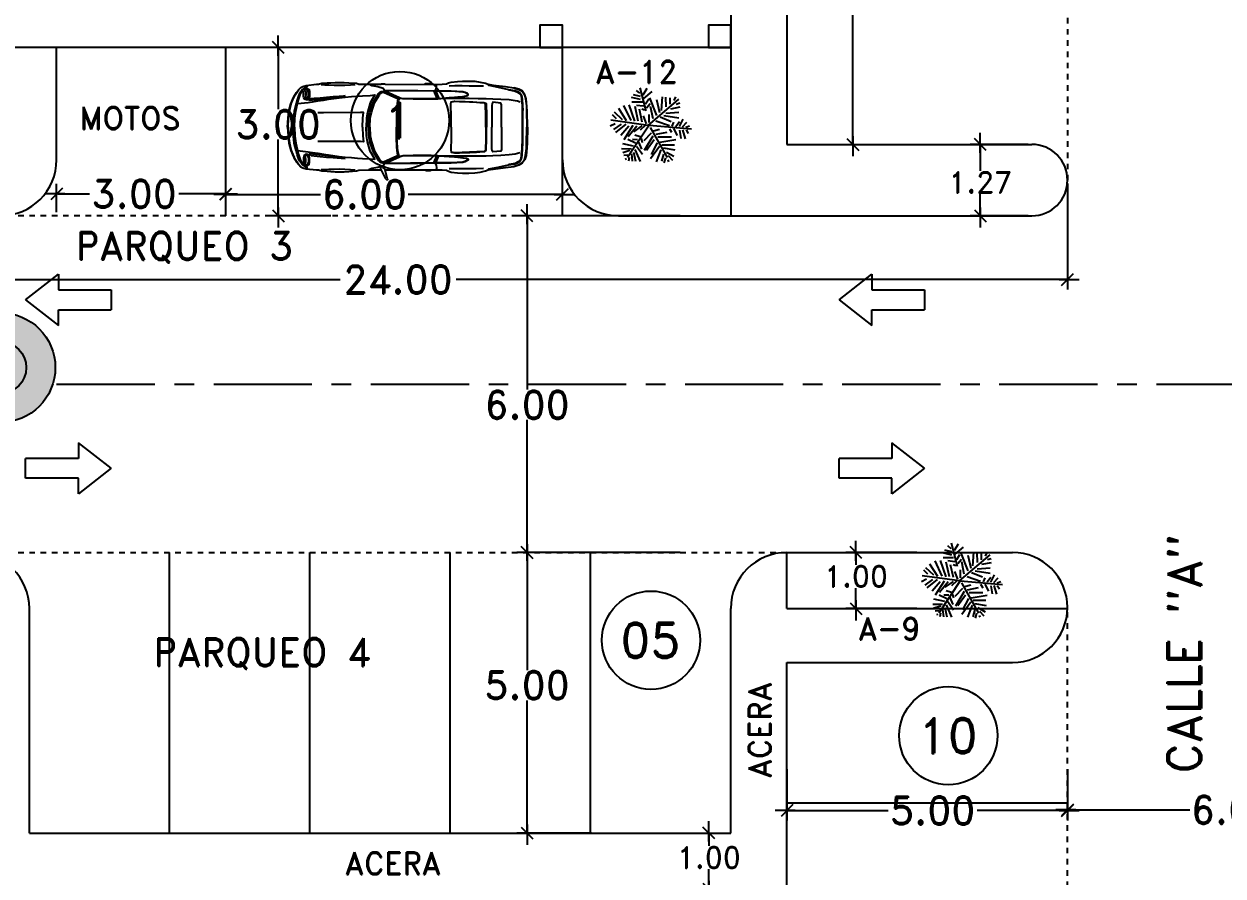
# Model space of a CAD drawing. Header units: millimetres. Extents: x 1590 to 1932, y -48 to 167.
# Drawn here: x 1636.14 to 1657.51, y 50.82 to 66.01 of the extents above; entities that cross this region are included whole.
import ezdxf

# ---------------------------------------------------------------- set-up
doc = ezdxf.new("R2010")
doc.units = ezdxf.units.MM
doc.header["$LTSCALE"] = 0.1
doc.header["$MEASUREMENT"] = 0
doc.header["$PDMODE"] = 35
doc.header["$PDSIZE"] = 0.75
doc.linetypes.add('CENTERX2', pattern=[4, 2.5, -0.5, 0.5, -0.5])
doc.linetypes.add('DASHED', pattern=[0.75, 0.5, -0.25])
doc.layers.get('0').update_dxf_attribs({"linetype": 'CONTINUOUS'})
doc.layers.get('DEFPOINTS').update_dxf_attribs({"linetype": 'CONTINUOUS'})
for name, color, linetype in [('A-FURN-PLNT', 1, 'CONTINUOUS'), ('C-PRKG-CARS', 1, 'CONTINUOUS'), ('CALLES', 3, 'CONTINUOUS'), ('CAMARAS', 253, 'CONTINUOUS'), ('PARED', 4, 'CONTINUOUS'), ('PAREDES', 3, 'CONTINUOUS'), ('TEXT', 3, 'CONTINUOUS')]:
    doc.layers.add(name, color=color, linetype=linetype)
doc.styles.add('ATT', font='txt')
doc.styles.add('ROMAND', font='romand.shx')
doc.dimstyles.new('URBA', dxfattribs={"dimtxt": 20, "dimasz": 0.5, "dimexe": 1.25, "dimexo": 0.63, "dimgap": 0.63, "dimtad": 0, "dimtih": 1, "dimtoh": 1, "dimzin": 1, "dimdsep": 46, "dimtxsty": 'ROMAND', "dimcen": 2.5, "dimclrd": 1, "dimclre": 1, "dimclrt": 3, "dimadec": 0, "dimazin": 0, "dimtfac": 1, "dimtmove": 0, "dimatfit": 3, "dimfxl": 1, "dimtvp": 1, "dimtolj": 1, "dimtzin": 1, "dimarcsym": 0})

# ---------------------------------------------------------------- blocks, each defined once
blk = doc.blocks.new('UTP1$0$DIMBLOCK')
at = {"color": 1}
blk.add_line((-7.5, 0), (10.5, 0), dxfattribs=at)
at = {"color": 4}
blk.add_line((-5.25, -5.25), (5.25, 5.25), dxfattribs=at)
blk = doc.blocks.new('*D191')
at = {"layer": 'CALLES', "color": 1, "linetype": 'Continuous', "transparency": 16777216}
for p, q in [((1630.736, 63.524), (1630.736, 61.271)), ((1654.736, 63.16), (1654.736, 61.271)), ((1630.756, 61.451), (1641.775, 61.451)), ((1654.716, 61.451), (1643.839, 61.451))]:
    blk.add_line(p, q, dxfattribs=at)
at = {"layer": 'DEFPOINTS', "color": 0, "linetype": 'Continuous', "transparency": 16777216}
for p in [(1630.736, 63.587), (1654.736, 63.222), (1654.736, 61.451)]:
    blk.add_point(p, dxfattribs=at)
at = {"layer": 'CALLES', "color": 1, "linetype": 'Continuous', "transparency": 16777216, "xscale": 0.02, "yscale": 0.02, "zscale": 0.02, "rotation": 180}
blk.add_blockref('UTP1$0$DIMBLOCK', (1630.736, 61.451), dxfattribs=at)
at = {"layer": 'CALLES', "color": 1, "linetype": 'Continuous', "transparency": 16777216, "xscale": 0.02, "yscale": 0.02, "zscale": 0.02}
blk.add_blockref('UTP1$0$DIMBLOCK', (1654.736, 61.451), dxfattribs=at)
at = {"layer": 'CALLES', "color": 3, "linetype": 'Continuous', "transparency": 16777216, "insert": (1642.807, 61.451), "char_height": 0.5, "attachment_point": 5, "style": 'ROMAND'}
blk.add_mtext('\\A1;24.00', dxfattribs=at)
blk = doc.blocks.new('*D192')
at = {"color": 1, "linetype": 'Continuous', "transparency": 16777216}
for p, q in [((1654.038, 63.858), (1653.002, 63.858)), ((1653.182, 63.838), (1653.182, 63.391)), ((1653.182, 62.607), (1653.182, 62.976)), ((1654.038, 62.587), (1653.002, 62.587))]:
    blk.add_line(p, q, dxfattribs=at)
at = {"layer": 'DEFPOINTS', "color": 0, "linetype": 'Continuous', "transparency": 16777216}
for p in [(1654.1, 63.858), (1653.182, 62.587), (1654.1, 62.587)]:
    blk.add_point(p, dxfattribs=at)
at = {"color": 1, "linetype": 'Continuous', "transparency": 16777216, "xscale": 0.02, "yscale": 0.02, "zscale": 0.02}
for p, rotation in [((1653.182, 63.858), 90), ((1653.182, 62.587), 270)]:
    blk.add_blockref('UTP1$0$DIMBLOCK', p, dxfattribs=dict(at, rotation=rotation))
at = {"color": 2, "linetype": 'Continuous', "transparency": 16777216, "insert": (1653.182, 63.183), "char_height": 0.375, "attachment_point": 5, "style": 'ROMAND'}
blk.add_mtext('\\A1;1.27', dxfattribs=at)
blk = doc.blocks.new('*D193')
at = {"layer": 'CALLES', "color": 1, "linetype": 'Continuous', "transparency": 16777216}
for p, q in [((1647.834, 62.587), (1644.925, 62.587)), ((1645.105, 62.567), (1645.105, 59.49)), ((1645.105, 56.607), (1645.105, 58.95)), ((1647.834, 56.587), (1644.925, 56.587))]:
    blk.add_line(p, q, dxfattribs=at)
at = {"layer": 'DEFPOINTS', "color": 0, "linetype": 'Continuous', "transparency": 16777216}
for p in [(1647.897, 62.587), (1645.105, 56.587), (1647.897, 56.587)]:
    blk.add_point(p, dxfattribs=at)
at = {"layer": 'CALLES', "color": 1, "linetype": 'Continuous', "transparency": 16777216, "xscale": 0.02, "yscale": 0.02, "zscale": 0.02}
for p, rotation in [((1645.105, 62.587), 90), ((1645.105, 56.587), 270)]:
    blk.add_blockref('UTP1$0$DIMBLOCK', p, dxfattribs=dict(at, rotation=rotation))
at = {"layer": 'CALLES', "color": 3, "linetype": 'Continuous', "transparency": 16777216, "insert": (1645.105, 59.22), "char_height": 0.5, "attachment_point": 5, "style": 'ROMAND'}
blk.add_mtext('\\A1;6.00', dxfattribs=at)
blk = doc.blocks.new('*D244')
at = {"layer": 'CALLES', "color": 1, "linetype": 'Continuous', "transparency": 16777216}
for p, q in [((1639.736, 62.649), (1639.736, 63.149)), ((1645.736, 62.649), (1645.736, 63.149)), ((1639.756, 62.969), (1641.425, 62.969)), ((1645.716, 62.969), (1642.989, 62.969))]:
    blk.add_line(p, q, dxfattribs=at)
at = {"layer": 'DEFPOINTS', "color": 0, "linetype": 'Continuous', "transparency": 16777216}
for p in [(1645.736, 62.969), (1639.736, 62.587), (1645.736, 62.587)]:
    blk.add_point(p, dxfattribs=at)
at = {"layer": 'CALLES', "color": 1, "linetype": 'Continuous', "transparency": 16777216, "xscale": 0.02, "yscale": 0.02, "zscale": 0.02, "rotation": 180}
blk.add_blockref('UTP1$0$DIMBLOCK', (1639.736, 62.969), dxfattribs=at)
at = {"layer": 'CALLES', "color": 1, "linetype": 'Continuous', "transparency": 16777216, "xscale": 0.02, "yscale": 0.02, "zscale": 0.02}
blk.add_blockref('UTP1$0$DIMBLOCK', (1645.736, 62.969), dxfattribs=at)
at = {"layer": 'CALLES', "color": 3, "linetype": 'Continuous', "transparency": 16777216, "insert": (1642.207, 62.969), "char_height": 0.5, "attachment_point": 5, "style": 'ROMAND'}
blk.add_mtext('\\A1;6.00', dxfattribs=at)
blk = doc.blocks.new('*D245')
at = {"layer": 'CALLES', "color": 1, "linetype": 'Continuous', "transparency": 16777216}
for p, q in [((1641.61, 65.587), (1640.491, 65.587)), ((1640.671, 65.567), (1640.671, 64.487)), ((1640.671, 62.607), (1640.671, 63.947)), ((1641.61, 62.587), (1640.491, 62.587))]:
    blk.add_line(p, q, dxfattribs=at)
at = {"layer": 'DEFPOINTS', "color": 0, "linetype": 'Continuous', "transparency": 16777216}
for p in [(1641.672, 65.587), (1640.671, 62.587), (1641.672, 62.587)]:
    blk.add_point(p, dxfattribs=at)
at = {"layer": 'CALLES', "color": 1, "linetype": 'Continuous', "transparency": 16777216, "xscale": 0.02, "yscale": 0.02, "zscale": 0.02}
for p, rotation in [((1640.671, 65.587), 90), ((1640.671, 62.587), 270)]:
    blk.add_blockref('UTP1$0$DIMBLOCK', p, dxfattribs=dict(at, rotation=rotation))
at = {"layer": 'CALLES', "color": 3, "linetype": 'Continuous', "transparency": 16777216, "insert": (1640.671, 64.217), "char_height": 0.5, "attachment_point": 5, "style": 'ROMAND'}
blk.add_mtext('\\A1;3.00', dxfattribs=at)
blk = doc.blocks.new('02PCAR08')
at = {"color": 0, "linetype": 'ByBlock'}
for p, q in [((-104.09, 25.16), (-106.1, 20.18)), ((-103.36, 25.16), (-105.39, 20.14)), ((-102.63, 25.16), (-104.66, 20.11)), ((-165, 11.71), (-165, -11.71)), ((-164.55, -11.74), (-164.55, 11.74)), ((0, 0), (0, 0)), ((-104.09, -25.16), (-106.1, -20.18)), ((-103.36, -25.16), (-105.39, -20.14)), ((-102.63, -25.16), (-104.66, -20.11)), ((-68.35, -30.07), (-65.66, -30.09))]:
    blk.add_line(p, q, dxfattribs=at)
for points in [[(-67.86, 28.17), (-68.13, 27.77), (-65.02, 27.77), (-65.51, 29.76), (-68.5, 35.75), (-69.37, 36.73), (-70.24, 36.73), (-69.86, 35.75), (-68.35, 30.05), (-68.09, 29.02), (-67.12, 28.76)], [(-67.31, 25.39), (-68.28, 25.07), (-77.56, 20.84), (-78.19, 20.6), (-78.87, 20.36), (-81.03, 19.97), (-88.18, 19.8), (-96.02, 19.8), (-100.71, 19.8), (-105.47, 19.93), (-109.6, 20.21), (-113.46, 20.47), (-117.05, 20.83), (-119.86, 21.07), (-123.43, 21.48), (-125.55, 21.84), (-126.45, 22.28), (-126.79, 22.62), (-126.74, 23.13), (-126.23, 23.53), (-124.53, 24.36), (-122.93, 24.75), (-114.72, 25.29), (-68.01, 25.65)], [(-69.16, 25.07), (-78.45, 20.84), (-79.07, 20.6), (-79.75, 20.36), (-80.67, 20.13), (-83.88, 20.02), (-88.17, 20.02), (-92.71, 20.01), (-96.04, 19.97), (-104.66, 20.11), (-106.12, 20.18), (-113.46, 20.67), (-117.08, 20.92), (-119.53, 21.2), (-122.96, 21.54), (-125.19, 21.89), (-126.26, 22.28), (-126.52, 22.61), (-126.5, 23.02), (-126.06, 23.39), (-124.46, 24.17), (-122.95, 24.6), (-114.72, 25.17), (-103.87, 25.16), (-102.63, 25.16), (-86.21, 25.34), (-68.55, 25.53), (-68.18, 25.39)], [(-11.37, 25.41), (-11.63, 26.14), (-11.95, 26.4), (-12.24, 26.14), (-12.51, 25.41), (-12.68, 24.43), (-12.77, 23.03), (-12.65, 21.76), (-12.53, 20.74), (-12.26, 19.99), (-11.95, 19.75), (-11.63, 19.97), (-11.37, 20.65), (-11.18, 21.76), (-11.13, 23.03), (-11.18, 24.32)], [(-40.47, 21.93), (-34.11, 20.86), (-28.03, 20.14), (-23.9, 19.65), (-19.63, 19.11), (-15.37, 18.66), (-16.49, 20.02), (-18.7, 20.21), (-22.74, 20.6), (-27.37, 21.04), (-31.99, 21.37)], [(-67.31, -25.39), (-68.28, -25.07), (-77.56, -20.84), (-78.19, -20.6), (-78.87, -20.36), (-81.03, -19.97), (-88.18, -19.8), (-96.02, -19.8), (-100.71, -19.8), (-105.47, -19.93), (-109.6, -20.21), (-113.46, -20.47), (-117.05, -20.83), (-119.86, -21.07), (-123.43, -21.48), (-125.55, -21.84), (-126.45, -22.28), (-126.79, -22.62), (-126.74, -23.13), (-126.23, -23.53), (-124.53, -24.36), (-122.93, -24.75), (-114.72, -25.29), (-68.01, -25.65)], [(-69.16, -25.07), (-78.45, -20.84), (-79.07, -20.6), (-79.75, -20.36), (-80.67, -20.13), (-83.88, -20.02), (-88.17, -20.02), (-92.71, -20.01), (-96.04, -19.97), (-104.66, -20.11), (-106.12, -20.18), (-113.46, -20.67), (-117.08, -20.92), (-119.53, -21.2), (-122.96, -21.54), (-125.19, -21.89), (-126.26, -22.28), (-126.52, -22.61), (-126.5, -23.02), (-126.06, -23.39), (-124.46, -24.17), (-122.95, -24.6), (-114.72, -25.17), (-103.87, -25.16), (-102.63, -25.16), (-86.21, -25.34), (-68.55, -25.53), (-68.18, -25.39)], [(-40.47, -21.93), (-34.11, -20.86), (-28.03, -20.14), (-23.9, -19.65), (-19.63, -19.11), (-15.37, -18.66), (-16.49, -20.02), (-18.7, -20.21), (-22.74, -20.6), (-27.37, -21.04), (-31.99, -21.37)], [(-11.37, -25.41), (-11.63, -26.14), (-11.95, -26.4), (-12.24, -26.14), (-12.51, -25.41), (-12.68, -24.43), (-12.77, -23.03), (-12.65, -21.76), (-12.53, -20.74), (-12.26, -19.99), (-11.95, -19.75), (-11.63, -19.97), (-11.37, -20.65), (-11.18, -21.76), (-11.13, -23.03), (-11.18, -24.32)]]:
    blk.add_lwpolyline(points, close=True, dxfattribs=at)
for points in [[(-168.26, 0.02), (-168.04, 11.3), (-167.9, 14.55), (-167.26, 19.84), (-166.48, 22.66), (-164.66, 25.41), (-162.23, 26.66), (-158.68, 27.64)], [(-68.35, 30.07), (-103.99, 30), (-108.4, 30.02), (-111.59, 30.26), (-112.85, 31), (-114.84, 31.5), (-119.19, 32.01), (-122.81, 32.24), (-127.16, 32.24), (-131.27, 32.13), (-135.01, 31.63), (-138.87, 30.77), (-140.62, 30.05), (-144.11, 29.44), (-152.83, 28.42), (-158.68, 27.64), (-162.16, 26.43), (-164.51, 25.17), (-166.1, 22.66), (-166.89, 19.84), (-167.5, 14.92), (-167.63, 11.68), (-167.77, 0)], [(-140.62, 29.71), (-141.24, 29.37), (-147.8, 28.13), (-155.07, 26.48), (-159.56, 25.72), (-161.41, 24.95), (-163.16, 23.9), (-164.1, 22.35), (-164.57, 19.72), (-164.88, 15.06), (-165, 11.71)], [(-155.07, 26.48), (-155.45, 26.06), (-159.56, 25.21), (-161.41, 24.44), (-163.16, 23.32), (-163.79, 22.05), (-164.5, 15.11), (-164.55, 11.74)], [(-113.31, 28.99), (-117.42, 29.13), (-122.52, 29.13), (-127.38, 28.99), (-132.41, 28.99), (-137.46, 28.85)], [(-103.87, 25.16), (-103.87, 25.65), (-104.25, 26.91), (-104.37, 28.3), (-104.37, 29.07), (-103.99, 30)], [(-96.02, 30.04), (-96.28, 30.04), (-96.9, 30.53), (-100.13, 30.53), (-101.14, 30.04), (-102.5, 30.04)], [(-68.01, 25.75), (-67.01, 27.09), (-63.27, 28.35), (-59.03, 29.02), (-57.04, 30.07)], [(0, 0), (-0.31, 6.22), (-0.87, 11.2), (-2.18, 16.44), (-3.35, 19.17), (-4.28, 21.3), (-6.34, 24.27), (-7.84, 26.28), (-9.21, 27.77), (-10.57, 28.52), (-12.95, 29.27), (-20.18, 30.02), (-21.67, 30.02), (-24.03, 30.75), (-27.77, 30.97), (-30.39, 31.17), (-33.37, 31.29), (-36.24, 31.29), (-39.72, 31.29), (-42.97, 31.09), (-48.44, 30.75), (-50.08, 30.17), (-57.04, 30.07), (-65.66, 30.09)], [(-23.66, 29.85), (-26.14, 29.73), (-29.02, 29.56), (-32.62, 29.39), (-36.24, 29.36), (-40.05, 29.53), (-44.21, 29.64), (-47.49, 29.88)], [(-11.32, 26.77), (-12.32, 27.03), (-13.33, 27.26), (-14.16, 26.96), (-15.15, 26.28), (-15.4, 24.78), (-15.45, 23.54), (-15.45, 22.79), (-15.4, 21.54), (-15.15, 20.04), (-14.16, 19.16), (-13.33, 19.05), (-12.32, 19.29), (-11.32, 19.92)], [(-11.95, 19.75), (-12.75, 19.55), (-13.12, 19.48), (-13.75, 19.8), (-14.24, 20.6), (-14.58, 21.86), (-14.7, 23.1), (-14.58, 24.34), (-14.24, 25.6), (-13.75, 26.47), (-13.12, 26.75), (-11.95, 26.4)], [(-4.79, 0), (-5.1, 6.24), (-5.66, 11.22), (-6.97, 16.45), (-7.65, 19.19), (-8.33, 21.32), (-8.84, 22.69), (-9.33, 23.8), (-10.71, 26.4), (-13.72, 28.57), (-10.2, 26.18), (-8.58, 23.8), (-7.96, 22.69), (-7.34, 21.32), (-6.66, 19.19), (-5.97, 16.45), (-4.66, 11.22), (-4.1, 6.24), (-3.79, 0)], [(-0.36, 0), (-0.68, 6.22), (-1.24, 11.2), (-2.55, 16.44), (-3.72, 19.17), (-4.66, 21.3), (-5.47, 22.79), (-7.84, 26.28)], [(-109.6, 20.21), (-127.42, 20.24), (-133.77, 20.18), (-139.25, 20.11), (-143.9, 19.9), (-149.5, 19.65), (-155.45, 19.31), (-159.56, 18.78), (-161.41, 18.36), (-163.16, 17.85)], [(-150.13, 0), (-150.13, 11.69), (-149.99, 15.69), (-149.51, 16.9), (-143.89, 17.39), (-143.51, 16.59), (-143.26, 15.08), (-143.22, 8.33), (-143.22, 0)], [(-114.72, -0.02), (-114.7, 7.22), (-114.46, 16.2), (-114.84, 17.63), (-117.06, 18.09), (-120.63, 18.02), (-124.51, 17.9), (-127.94, 17.73), (-129.93, 17.66), (-132.5, 17.51), (-134.78, 17.37), (-138.45, 17.13), (-138.97, 16.69), (-139.38, 16.03), (-139.52, 8.33), (-139.52, 0)], [(-139.03, -0.02), (-139.03, 8.21), (-138.94, 15.89), (-138.55, 16.57), (-138.02, 17), (-117.23, 17.95), (-115.01, 17.49)], [(-56.45, 0), (-56.7, 6.22), (-57.57, 10.22), (-59.82, 16.95), (-63.27, 22.66), (-63.86, 23.47), (-64.76, 24.41), (-65.7, 24.92), (-66.68, 25), (-67.75, 24.97), (-77.14, 20.7), (-77.7, 20.41), (-77.94, 19.68), (-77.7, 18.51), (-77.39, 16.95), (-77.07, 14.19), (-76.71, 7.21), (-76.75, 0)], [(-57.71, 0), (-57.96, 6.22), (-58.83, 10.22), (-61.07, 16.95), (-64.47, 22.66), (-65.02, 23.47), (-66.02, 24.34), (-67.29, 24.43), (-76.63, 20.19), (-77.19, 19.85), (-77.41, 19.39), (-77.12, 18.37), (-76.68, 14.11), (-76.41, 7.21), (-76.35, 0)], [(-6.97, 16.45), (-14.41, 17.24), (-17.49, 17.75), (-21.18, 18.32), (-25.19, 18.92), (-28.79, 19.51), (-36.24, 20.52), (-40.47, 21.01), (-44.84, 21.42), (-48.94, 21.79), (-52.56, 22.05), (-57.95, 22.28), (-61.09, 22.54), (-58, 16.95), (-56.01, 10.22), (-55.26, 6.22), (-55.01, 0)], [(-12.65, 24.32), (-12.48, 23.03), (-12.7, 21.77)], [(-52.46, 0), (-52.71, 6.22), (-53.32, 10.22), (-51.04, 10.2), (-25.19, 10.11), (-21.18, 10.06)], [(-68.35, -30.07), (-103.99, -30), (-108.4, -30.02), (-111.59, -30.26), (-112.85, -31), (-114.84, -31.5), (-119.19, -32.01), (-122.81, -32.24), (-127.16, -32.24), (-131.27, -32.13), (-135.01, -31.63), (-138.87, -30.77), (-140.62, -30.05), (-144.11, -29.44), (-152.83, -28.42), (-158.68, -27.64), (-162.16, -26.43), (-164.51, -25.17), (-166.1, -22.66), (-166.89, -19.84), (-167.5, -14.92), (-167.63, -11.68), (-167.77, 0)], [(-150.13, 0), (-150.13, -11.69), (-149.99, -15.69), (-149.51, -16.9), (-143.89, -17.39), (-143.51, -16.59), (-143.26, -15.08), (-143.22, -8.33), (-143.22, 0)], [(-114.72, 0.02), (-114.7, -7.22), (-114.46, -16.2), (-114.84, -17.63), (-117.06, -18.09), (-120.63, -18.02), (-124.51, -17.9), (-127.94, -17.73), (-129.93, -17.66), (-132.5, -17.51), (-134.78, -17.37), (-138.45, -17.13), (-138.97, -16.69), (-139.38, -16.03), (-139.52, -8.33), (-139.52, 0)], [(-139.03, 0.02), (-139.03, -8.21), (-138.94, -15.89), (-138.55, -16.57), (-138.02, -17), (-117.23, -17.95), (-115.01, -17.49)], [(-56.45, 0), (-56.7, -6.22), (-57.57, -10.22), (-59.82, -16.95), (-63.27, -22.66), (-63.86, -23.47), (-64.76, -24.41), (-65.7, -24.92), (-66.68, -25), (-67.75, -24.97), (-77.14, -20.7), (-77.7, -20.41), (-77.94, -19.68), (-77.7, -18.51), (-77.39, -16.95), (-77.07, -14.19), (-76.71, -7.21), (-76.75, 0)], [(-57.71, 0), (-57.96, -6.22), (-58.83, -10.22), (-61.07, -16.95), (-64.47, -22.66), (-65.02, -23.47), (-66.02, -24.34), (-67.29, -24.43), (-76.63, -20.19), (-77.19, -19.85), (-77.41, -19.39), (-77.12, -18.37), (-76.68, -14.11), (-76.41, -7.21), (-76.35, 0)], [(0, 0), (-0.31, -6.22), (-0.87, -11.2), (-2.18, -16.44), (-3.35, -19.17), (-4.28, -21.3), (-6.34, -24.27), (-7.84, -26.28), (-9.21, -27.77), (-10.57, -28.52), (-12.95, -29.27), (-20.18, -30.02), (-21.67, -30.02), (-24.03, -30.75), (-27.77, -30.97), (-30.39, -31.17), (-33.37, -31.29), (-36.24, -31.29), (-39.72, -31.29), (-42.97, -31.09), (-48.44, -30.75), (-50.08, -30.17), (-57.04, -30.07), (-65.66, -30.09)], [(-6.97, -16.45), (-14.41, -17.24), (-17.49, -17.75), (-21.18, -18.32), (-25.19, -18.92), (-28.79, -19.51), (-36.24, -20.52), (-40.47, -21.01), (-44.84, -21.42), (-48.94, -21.79), (-52.56, -22.05), (-57.95, -22.28), (-61.09, -22.54), (-58, -16.95), (-56.01, -10.22), (-55.26, -6.22), (-55.01, 0)], [(-52.46, 0), (-52.71, -6.22), (-53.32, -10.22), (-51.04, -10.2), (-25.19, -10.11), (-21.18, -10.06)], [(-4.79, 0), (-5.1, -6.24), (-5.66, -11.22), (-6.97, -16.45), (-7.65, -19.19), (-8.33, -21.32), (-8.84, -22.69), (-9.33, -23.8), (-10.71, -26.4), (-13.72, -28.57), (-10.2, -26.18), (-8.58, -23.8), (-7.96, -22.69), (-7.34, -21.32), (-6.66, -19.19), (-5.97, -16.45), (-4.66, -11.22), (-4.1, -6.24), (-3.79, 0)], [(-0.36, 0), (-0.68, -6.22), (-1.24, -11.2), (-2.55, -16.44), (-3.72, -19.17), (-4.66, -21.3), (-5.47, -22.79), (-7.84, -26.28)], [(-168.26, -0.02), (-168.04, -11.3), (-167.9, -14.55), (-167.26, -19.84), (-166.48, -22.66), (-164.66, -25.41), (-162.23, -26.66), (-158.68, -27.64)], [(-140.62, -29.71), (-141.24, -29.37), (-147.8, -28.13), (-155.07, -26.48), (-159.56, -25.72), (-161.41, -24.95), (-163.16, -23.9), (-164.1, -22.35), (-164.57, -19.72), (-164.88, -15.06), (-165, -11.71)], [(-155.07, -26.48), (-155.45, -26.06), (-159.56, -25.21), (-161.41, -24.44), (-163.16, -23.32), (-163.79, -22.05), (-164.5, -15.11), (-164.55, -11.74)], [(-109.6, -20.21), (-127.42, -20.24), (-133.77, -20.18), (-139.25, -20.11), (-143.9, -19.9), (-149.5, -19.65), (-155.45, -19.31), (-159.56, -18.78), (-161.41, -18.36), (-163.16, -17.85)], [(-103.87, -25.16), (-103.87, -25.65), (-104.25, -26.91), (-104.37, -28.3), (-104.37, -29.07), (-103.99, -30)], [(-11.32, -26.77), (-12.32, -27.03), (-13.33, -27.26), (-14.16, -26.96), (-15.15, -26.28), (-15.4, -24.78), (-15.45, -23.54), (-15.45, -22.79), (-15.4, -21.54), (-15.15, -20.04), (-14.16, -19.16), (-13.33, -19.05), (-12.32, -19.29), (-11.32, -19.92)], [(-11.95, -19.75), (-12.75, -19.55), (-13.12, -19.48), (-13.75, -19.8), (-14.24, -20.6), (-14.58, -21.86), (-14.7, -23.1), (-14.58, -24.34), (-14.24, -25.6), (-13.75, -26.47), (-13.12, -26.75), (-11.95, -26.4)], [(-12.65, -24.32), (-12.48, -23.03), (-12.7, -21.77)], [(-113.31, -28.99), (-117.42, -29.13), (-122.52, -29.13), (-127.38, -28.99), (-132.41, -28.99), (-137.46, -28.85)], [(-96.02, -30.04), (-96.28, -30.04), (-96.9, -30.53), (-100.13, -30.53), (-101.14, -30.04), (-102.5, -30.04)], [(-68.01, -25.75), (-67.01, -27.09), (-63.27, -28.35), (-59.03, -29.02), (-57.04, -30.07)], [(-23.66, -29.85), (-26.14, -29.73), (-29.02, -29.56), (-32.62, -29.39), (-36.24, -29.36), (-40.05, -29.53), (-44.21, -29.64), (-47.49, -29.88)]]:
    blk.add_lwpolyline(points, dxfattribs=at)
blk = doc.blocks.new('12PPLT13')
at = {"color": 0, "linetype": 'ByBlock'}
for p, q in [((0.072, 0.374), (-0.032, 0.463)), ((0.082, 0.423), (0.032, 0.506)), ((0.043, 0.216), (0.118, 0.512)), ((0.125, 0.441), (0.165, 0.477)), ((-0.34, 0.304), (-0.387, 0.319)), ((0.018, 0.032), (-0.372, 0.365)), ((-0.313, 0.348), (-0.334, 0.395)), ((-0.264, 0.301), (-0.264, 0.385)), ((-0.213, 0.267), (-0.209, 0.393)), ((-0.154, 0.223), (-0.166, 0.397)), ((-0.13, 0.192), (-0.091, 0.357)), ((-0.091, 0.16), (-0.004, 0.385)), ((0.039, 0.256), (-0.007, 0.309)), ((0.05, 0.305), (0.011, 0.37)), ((0.092, 0.327), (0.224, 0.327)), ((0.114, 0.402), (0.206, 0.423)), ((0.114, 0.362), (0.232, 0.388)), ((-0.269, 0.244), (-0.391, 0.267)), ((-0.209, 0.188), (-0.374, 0.2)), ((-0.181, 0.16), (-0.372, 0.13)), ((-0.044, 0.117), (-0.012, 0.275)), ((0.003, 0.07), (0.003, 0.172)), ((0.039, 0.054), (0.078, 0.153)), ((0.064, 0.226), (0.1, 0.238)), ((0.078, 0.277), (0.167, 0.287)), ((0.095, 0.074), (0.13, 0.239)), ((0.145, 0.085), (0.185, 0.271)), ((0.189, 0.085), (0.26, 0.294)), ((0.236, 0.093), (0.327, 0.286)), ((0.292, 0.089), (0.393, 0.247)), ((0.346, 0.104), (0.445, 0.2)), ((0.421, 0.117), (0.472, 0.168)), ((0.007, 0.034), (-0.532, -0.012)), ((-0.461, 0.009), (-0.508, 0.027)), ((-0.421, 0.013), (-0.475, 0.073)), ((-0.38, 0.017), (-0.429, 0.11)), ((-0.335, 0.019), (-0.382, 0.08)), ((-0.289, 0.021), (-0.311, 0.073)), ((-0.134, 0.14), (-0.275, 0.084)), ((-0.079, 0.089), (-0.252, 0.031)), ((-0.006, 0.006), (-0.224, -0.376)), ((0.007, 0.034), (0.279, -0.377)), ((0.018, 0.032), (0.492, 0.097)), ((0.055, 0.031), (0.118, -0.029)), ((0.098, 0.026), (0.204, -0.048)), ((0.161, 0.022), (0.271, -0.115)), ((0.213, 0.031), (0.327, -0.151)), ((0.264, 0.022), (0.367, -0.096)), ((0.303, 0.05), (0.433, -0.057)), ((0.361, 0.05), (0.457, -0.021)), ((0.436, 0.054), (0.5, 0.022)), ((-0.464, -0.026), (-0.49, -0.07)), ((-0.421, -0.026), (-0.454, -0.137)), ((-0.382, -0.03), (-0.4, -0.134)), ((-0.306, -0.009), (-0.35, -0.098)), ((-0.13, -0.183), (-0.335, -0.147)), ((-0.106, -0.115), (-0.28, -0.115)), ((-0.252, -0.011), (-0.278, -0.054)), ((-0.083, -0.08), (-0.224, -0.053)), ((-0.048, -0.037), (-0.126, -0.017)), ((-0.059, -0.151), (0.039, -0.286)), ((-0.04, -0.104), (0.067, -0.289)), ((-0.019, -0.066), (0.075, -0.164)), ((0.109, -0.131), (0.095, -0.185)), ((0.12, -0.114), (0.189, -0.092)), ((0.153, -0.15), (0.217, -0.147)), ((0.178, -0.194), (0.275, -0.148)), ((-0.173, -0.254), (-0.323, -0.28)), ((-0.158, -0.214), (-0.316, -0.214)), ((-0.145, -0.277), (-0.083, -0.43)), ((-0.126, -0.237), (-0.012, -0.395)), ((-0.098, -0.19), (-0.02, -0.336)), ((0.165, -0.23), (0.092, -0.334)), ((0.139, -0.18), (0.104, -0.269)), ((0.189, -0.273), (0.121, -0.427)), ((0.206, -0.23), (0.342, -0.202)), ((0.232, -0.269), (0.356, -0.266)), ((0.253, -0.287), (0.342, -0.316)), ((-0.217, -0.308), (-0.308, -0.359)), ((-0.237, -0.352), (-0.292, -0.411)), ((-0.233, -0.408), (-0.241, -0.43)), ((-0.201, -0.38), (-0.181, -0.443)), ((-0.177, -0.333), (-0.151, -0.423)), ((0.206, -0.308), (0.178, -0.423)), ((0.232, -0.33), (0.222, -0.423)), ((0.261, -0.377), (0.267, -0.423)), ((0.275, -0.348), (0.328, -0.352)), ((0.293, -0.395), (0.311, -0.401))]:
    blk.add_line(p, q, dxfattribs=at)
at = {"color": 0, "linetype": 'ByBlock', "style": 'ATT'}
for tag, p, flags in [('ITEM', (-1, -3.25), 3), ('ROOM_NUMBER', (-1, -4.583), 1)]:
    blk.add_attdef(tag, p, '', height=1, dxfattribs=dict(at, flags=flags))
blk = doc.blocks.new('*D254')
at = {"color": 1, "linetype": 'Continuous', "transparency": 16777216}
for p, q in [((1636.721, 62.649), (1636.721, 63.156)), ((1639.736, 62.649), (1639.736, 63.156)), ((1636.741, 62.976), (1637.31, 62.976)), ((1639.716, 62.976), (1638.898, 62.976))]:
    blk.add_line(p, q, dxfattribs=at)
at = {"layer": 'DEFPOINTS', "color": 0, "linetype": 'Continuous', "transparency": 16777216}
for p in [(1636.721, 62.976), (1636.721, 62.587), (1639.736, 62.587)]:
    blk.add_point(p, dxfattribs=at)
at = {"color": 1, "linetype": 'Continuous', "transparency": 16777216, "xscale": 0.02, "yscale": 0.02, "zscale": 0.02, "rotation": 180}
blk.add_blockref('UTP1$0$DIMBLOCK', (1636.721, 62.976), dxfattribs=at)
at = {"color": 1, "linetype": 'Continuous', "transparency": 16777216, "xscale": 0.02, "yscale": 0.02, "zscale": 0.02}
blk.add_blockref('UTP1$0$DIMBLOCK', (1639.736, 62.976), dxfattribs=at)
at = {"color": 3, "linetype": 'Continuous', "transparency": 16777216, "insert": (1638.104, 62.976), "char_height": 0.5, "attachment_point": 5, "style": 'ROMAND'}
blk.add_mtext('\\A1;3.00', dxfattribs=at)
blk = doc.blocks.new('2')
at = {"color": 3, "linetype": 'ByBlock'}
for p, q in [((1.063, -0.026), (0.479, 0.431)), ((0.479, 0.431), (0.479, 0.152)), ((0.479, 0.152), (-0.461, 0.152)), ((-0.461, 0.152), (-0.461, -0.204)), ((0.479, -0.204), (-0.461, -0.204)), ((1.063, -0.026), (0.479, -0.483)), ((0.479, -0.483), (0.479, -0.204))]:
    blk.add_line(p, q, dxfattribs=at)
blk = doc.blocks.new('*D282')
at = {"layer": 'CALLES', "color": 1, "linetype": 'Continuous', "lineweight": -2, "transparency": 16777216}
for p, q in [((1649.736, 52.723), (1649.736, 51.81)), ((1654.736, 52.723), (1654.736, 51.81)), ((1649.756, 51.99), (1651.539, 51.99)), ((1654.716, 51.99), (1653.127, 51.99))]:
    blk.add_line(p, q, dxfattribs=at)
at = {"layer": 'DEFPOINTS', "color": 0, "linetype": 'Continuous', "transparency": 16777216}
for p in [(1649.736, 52.785), (1654.736, 52.785), (1649.736, 51.99)]:
    blk.add_point(p, dxfattribs=at)
at = {"layer": 'CALLES', "color": 1, "linetype": 'Continuous', "lineweight": -2, "transparency": 16777216, "xscale": 0.02, "yscale": 0.02, "zscale": 0.02, "rotation": 180}
blk.add_blockref('UTP1$0$DIMBLOCK', (1649.736, 51.99), dxfattribs=at)
at = {"layer": 'CALLES', "color": 1, "linetype": 'Continuous', "lineweight": -2, "transparency": 16777216, "xscale": 0.02, "yscale": 0.02, "zscale": 0.02}
blk.add_blockref('UTP1$0$DIMBLOCK', (1654.736, 51.99), dxfattribs=at)
at = {"layer": 'CALLES', "color": 3, "linetype": 'Continuous', "transparency": 16777216, "insert": (1652.333, 51.99), "char_height": 0.5, "attachment_point": 5, "style": 'ROMAND'}
blk.add_mtext('\\A1;5.00', dxfattribs=at)
blk = doc.blocks.new('*D283')
at = {"layer": 'CALLES', "color": 1, "linetype": 'Continuous', "transparency": 16777216}
for p, q in [((1654.736, 52.66), (1654.736, 51.819)), ((1660.736, 52.66), (1660.736, 51.819)), ((1654.756, 51.999), (1656.914, 51.999)), ((1660.716, 51.999), (1658.477, 51.999))]:
    blk.add_line(p, q, dxfattribs=at)
at = {"layer": 'DEFPOINTS', "color": 0, "linetype": 'Continuous', "transparency": 16777216}
for p in [(1654.736, 52.723), (1660.736, 52.723), (1660.736, 51.999)]:
    blk.add_point(p, dxfattribs=at)
at = {"layer": 'CALLES', "color": 1, "linetype": 'Continuous', "transparency": 16777216, "xscale": 0.02, "yscale": 0.02, "zscale": 0.02, "rotation": 180}
blk.add_blockref('UTP1$0$DIMBLOCK', (1654.736, 51.999), dxfattribs=at)
at = {"layer": 'CALLES', "color": 1, "linetype": 'Continuous', "transparency": 16777216, "xscale": 0.02, "yscale": 0.02, "zscale": 0.02}
blk.add_blockref('UTP1$0$DIMBLOCK', (1660.736, 51.999), dxfattribs=at)
at = {"layer": 'CALLES', "color": 3, "linetype": 'Continuous', "transparency": 16777216, "insert": (1657.695, 51.999), "char_height": 0.5, "attachment_point": 5, "style": 'ROMAND'}
blk.add_mtext('\\A1;6.00', dxfattribs=at)
blk = doc.blocks.new('*D287')
at = {"color": 1, "linetype": 'Continuous', "transparency": 16777216}
for p, q in [((1647.798, 51.587), (1648.525, 51.587)), ((1648.345, 51.567), (1648.345, 51.36)), ((1648.345, 50.607), (1648.345, 50.945)), ((1647.971, 50.587), (1648.525, 50.587))]:
    blk.add_line(p, q, dxfattribs=at)
at = {"layer": 'DEFPOINTS', "color": 0, "linetype": 'Continuous', "transparency": 16777216}
for p in [(1647.736, 51.587), (1648.345, 51.587), (1647.908, 50.587)]:
    blk.add_point(p, dxfattribs=at)
at = {"color": 1, "linetype": 'Continuous', "transparency": 16777216, "xscale": 0.02, "yscale": 0.02, "zscale": 0.02}
for p, rotation in [((1648.345, 51.587), 90), ((1648.345, 50.587), 270)]:
    blk.add_blockref('UTP1$0$DIMBLOCK', p, dxfattribs=dict(at, rotation=rotation))
at = {"color": 2, "linetype": 'Continuous', "transparency": 16777216, "insert": (1648.345, 51.152), "char_height": 0.375, "attachment_point": 5, "style": 'ROMAND'}
blk.add_mtext('\\A1;1.00', dxfattribs=at)
blk = doc.blocks.new('*D289')
at = {"color": 1, "linetype": 'Continuous', "transparency": 16777216}
for p, q in [((1646.251, 56.587), (1644.926, 56.587)), ((1645.106, 56.567), (1645.106, 54.492)), ((1645.106, 51.607), (1645.106, 53.952)), ((1646.251, 51.587), (1644.926, 51.587))]:
    blk.add_line(p, q, dxfattribs=at)
at = {"layer": 'DEFPOINTS', "color": 0, "linetype": 'Continuous', "transparency": 16777216}
for p in [(1646.313, 56.587), (1645.106, 51.587), (1646.313, 51.587)]:
    blk.add_point(p, dxfattribs=at)
at = {"color": 1, "linetype": 'Continuous', "transparency": 16777216, "xscale": 0.02, "yscale": 0.02, "zscale": 0.02}
for p, rotation in [((1645.106, 56.587), 90), ((1645.106, 51.587), 270)]:
    blk.add_blockref('UTP1$0$DIMBLOCK', p, dxfattribs=dict(at, rotation=rotation))
at = {"color": 3, "linetype": 'Continuous', "transparency": 16777216, "insert": (1645.106, 54.222), "char_height": 0.5, "attachment_point": 5, "style": 'ROMAND'}
blk.add_mtext('\\A1;5.00', dxfattribs=at)
blk = doc.blocks.new('*D295')
at = {"color": 1, "linetype": 'Continuous', "transparency": 16777216}
for p, q in [((1652.051, 56.587), (1650.787, 56.587)), ((1650.967, 56.567), (1650.967, 56.369)), ((1650.967, 55.607), (1650.967, 55.954)), ((1652.051, 55.587), (1650.787, 55.587))]:
    blk.add_line(p, q, dxfattribs=at)
at = {"layer": 'DEFPOINTS', "color": 0, "linetype": 'Continuous', "transparency": 16777216}
for p in [(1650.967, 56.587), (1652.114, 56.587), (1652.114, 55.587)]:
    blk.add_point(p, dxfattribs=at)
at = {"color": 1, "linetype": 'Continuous', "transparency": 16777216, "xscale": 0.02, "yscale": 0.02, "zscale": 0.02}
for p, rotation in [((1650.967, 56.587), 90), ((1650.967, 55.587), 270)]:
    blk.add_blockref('UTP1$0$DIMBLOCK', p, dxfattribs=dict(at, rotation=rotation))
at = {"color": 2, "linetype": 'Continuous', "transparency": 16777216, "insert": (1650.967, 56.162), "char_height": 0.375, "attachment_point": 5, "style": 'ROMAND'}
blk.add_mtext('\\A1;1.00', dxfattribs=at)
blk = doc.blocks.new('*D351')
at = {"color": 1, "linetype": 'Continuous', "transparency": 16777216}
for p, q in [((1649.798, 90.065), (1651.09, 90.065)), ((1650.91, 90.045), (1650.91, 78.245)), ((1650.91, 63.878), (1650.91, 76.324)), ((1649.798, 63.858), (1651.09, 63.858))]:
    blk.add_line(p, q, dxfattribs=at)
at = {"layer": 'DEFPOINTS', "color": 0, "linetype": 'Continuous', "transparency": 16777216}
for p in [(1649.736, 90.065), (1649.736, 63.858), (1650.91, 63.858)]:
    blk.add_point(p, dxfattribs=at)
at = {"color": 1, "linetype": 'Continuous', "transparency": 16777216, "xscale": 0.02, "yscale": 0.02, "zscale": 0.02}
for p, rotation in [((1650.91, 90.065), 90), ((1650.91, 63.858), 270)]:
    blk.add_blockref('UTP1$0$DIMBLOCK', p, dxfattribs=dict(at, rotation=rotation))
at = {"color": 3, "linetype": 'Continuous', "transparency": 16777216, "insert": (1650.91, 77.284), "char_height": 0.5, "attachment_point": 5, "rotation": 90, "style": 'ROMAND'}
blk.add_mtext('\\A1;26.21', dxfattribs=at)
blk = doc.blocks.new('cams')
at = {"layer": 'CAMARAS', "linetype": 'Continuous', "true_color": 0xffffff}
h = blk.add_hatch(color=7, dxfattribs=at)
h.dxf.hatch_style = 1
h.paths.add_polyline_path([(-0.977, 0, 1), (0.977, 0, 1)])
h.paths.add_polyline_path([(0.46, 0, -1), (-0.46, 0, -1)], flags=16)
at = {"layer": 'CAMARAS', "linetype": 'Continuous', "true_color": 0x939598}
h = blk.add_hatch(color=252, dxfattribs=at)
h.dxf.hatch_style = 1
h.paths.add_polyline_path([(-0.46, 0, 1), (0.46, 0, 1)])
at = {"layer": 'CAMARAS', "color": 0, "linetype": 'Continuous'}
for radius in [0.977, 0.977, 0.977, 0.46]:
    blk.add_circle((0, 0), radius, dxfattribs=at)

msp = doc.modelspace()

# ---------------------------------------------------------------- linework, layer by layer
at = {"color": 2, "linetype": 'Continuous'}
for p, q in [((1639.7358, 62.5869), (1639.7358, 65.5869)), ((1645.7358, 62.5869), (1645.7358, 63.5869)), ((1638.7358, 51.5869), (1638.7358, 56.5869)), ((1641.2358, 51.5869), (1641.2358, 56.5869)), ((1643.7358, 51.5869), (1643.7358, 56.5869)), ((1646.2358, 51.5869), (1646.2358, 56.5869)), ((1649.7358, 55.5869), (1649.7358, 56.5869)), ((1649.7358, 52.1261), (1654.7358, 52.1261))]:
    msp.add_line(p, q, dxfattribs=at)
for centre in [(1642.8403, 64.2837), (1647.3139, 55.0238), (1652.6116, 53.3238)]:
    msp.add_circle(centre, 0.8758, dxfattribs=at)
at = {"layer": 'CALLES', "color": 2, "linetype": 'Continuous'}
msp.add_line((1648.7358, 65.5869), (1648.7358, 62.5869), dxfattribs=at)
at = {"layer": 'CALLES', "color": 4, "linetype": 'Continuous'}
for points in [[(1645.3358, 65.5869), (1645.7358, 65.5869), (1645.7358, 65.9869), (1645.3358, 65.9869)], [(1648.3358, 65.5869), (1648.7358, 65.5869), (1648.7358, 65.9869), (1648.3358, 65.9869)]]:
    msp.add_lwpolyline(points, close=True, dxfattribs=at)
at = {"layer": 'PARED', "color": 3}
for p, q in [((1648.7358, 100.1083), (1648.7358, 65.5869)), ((1649.7358, 90.0654), (1649.7358, 63.8579)), ((1648.7358, 65.5869), (1630.7358, 65.5869)), ((1636.7211, 63.5869), (1636.7211, 65.5869)), ((1645.7358, 63.5869), (1645.7358, 65.5869)), ((1649.7358, 63.8579), (1654.1002, 63.8579)), ((1646.7358, 62.5869), (1654.1002, 62.5869)), ((1636.2358, 51.5869), (1636.2358, 55.5869)), ((1648.7358, 51.5869), (1648.7358, 55.5869)), ((1636.2358, 51.5869), (1648.7358, 51.5869))]:
    msp.add_line(p, q, dxfattribs=at)
at = {"layer": 'PARED', "color": 4}
for p, q in [((1649.7358, 56.5869), (1653.7554, 56.5869)), ((1649.7358, 29.6261), (1649.7358, 54.6262)), ((1649.7358, 54.6262), (1653.7554, 54.6262))]:
    msp.add_line(p, q, dxfattribs=at)
at = {"layer": 'PARED', "color": 2}
msp.add_line((1649.7358, 55.5869), (1654.7356, 55.5869), dxfattribs=at)
at = {"layer": 'PARED', "color": 3}
for centre, radius, start, end in [((1654.1002, 63.2224), 0.6355, 270, 90), ((1635.7211, 63.5869), 1, 270, 0), ((1646.7358, 63.5869), 1, 180, 270), ((1635.2358, 55.5869), 1, 0, 90), ((1649.7358, 55.5869), 1, 90, 180)]:
    msp.add_arc(centre, radius, start, end, dxfattribs=at)
at = {"layer": 'PARED', "color": 4}
msp.add_arc((1653.7554, 55.6065), 0.9803, 270, 90, dxfattribs=at)
at = {"layer": 'PAREDES', "color": 2, "linetype": 'DASHED'}
for p, q in [((1654.7358, 91.3154), (1654.7358, 63.2224)), ((1646.7358, 62.5869), (1635.7211, 62.5869)), ((1635.2358, 56.5869), (1649.7358, 56.5869)), ((1654.7358, 54.6262), (1654.7358, 55.6065)), ((1654.7358, 28.6261), (1654.7358, 54.6262))]:
    msp.add_line(p, q, dxfattribs=at)
at = {"layer": 'PAREDES', "color": 1, "linetype": 'CENTERX2', "ltscale": 7}
msp.add_line((1636.7211, 59.5869), (1730.0279, 59.5869), dxfattribs=at)

# ---------------------------------------------------------------- block references
at = {"xscale": -1}
for p, rotation in [((1637.233, 61.1129), 359.9999999999981), ((1651.7288, 61.1129), 359.9999999999981), ((1636.63, 58.0608), 179.9999999999982), ((1651.1258, 58.0608), 179.9999999999982)]:
    msp.add_blockref('2', p, dxfattribs=dict(at, rotation=rotation))
at = {"layer": 'A-FURN-PLNT', "xscale": -1.400000000000091, "yscale": 1.399999999999999, "zscale": 1.4}
for p in [(1647.2884, 64.1525), (1652.8359, 56.0351)]:
    msp.add_blockref('12PPLT13', p, dxfattribs=at)
at = {"layer": 'C-PRKG-CARS', "xscale": 0.02539999999999054, "yscale": 0.02539999999999054, "zscale": 0.02539999999999054, "rotation": 180}
msp.add_blockref('02PCAR08', (1640.838, 64.1673), dxfattribs=at)
at = {"layer": 'CAMARAS', "color": 0, "linetype": 'Continuous'}
msp.add_blockref('cams', (1635.7211, 59.8819), dxfattribs=at)

# ---------------------------------------------------------------- texts
at = {"color": 2, "linetype": 'Continuous', "style": 'ROMAND'}
msp.add_text('MOTOS', height=0.4, dxfattribs=at).set_placement((1637.1328, 64.1269))
at = {"layer": 'TEXT', "color": 2, "style": 'ROMAND'}
for s, height, p in [('A-12', 0.4, (1646.3285, 64.9515)), ('1', 0.625, (1642.5443, 63.9694)), ('A-9', 0.4, (1651.0056, 55.0285)), ('05', 0.625, (1646.7687, 54.7095)), ('10', 0.625, (1652.0664, 53.0095)), ('ACERA', 0.4, (1641.8605, 50.8467))]:
    msp.add_text(s, height=height, dxfattribs=at).set_placement(p)
at = {"layer": 'TEXT', "style": 'ROMAND'}
for s, p in [('PARQUEO 3', (1637.059, 61.8041)), ('PARQUEO 4', (1638.4428, 54.562))]:
    msp.add_text(s, height=0.5, dxfattribs=at).set_placement(p)
msp.add_text('CALLE "A"', height=0.6, rotation=90, dxfattribs=at).set_placement((1657.1159, 52.6496))
at = {"layer": 'TEXT', "color": 2, "style": 'ROMAND'}
msp.add_text('ACERA', height=0.4, rotation=90, dxfattribs=at).set_placement((1649.4514, 52.5638))

# ---------------------------------------------------------------- dimensions: what is measured, and where the dimension line sits
at = {"color": 3, "linetype": 'Continuous'}
dim = msp.add_linear_dim(base=(1650.9099, 63.8579), p1=(1649.7358, 90.0654), p2=(1649.7358, 63.8579), angle=90, dimstyle='URBA', override={"dimtxt": 0.5, "dimasz": 0.02, "dimexe": 0.18, "dimexo": 0.0625, "dimgap": 0.02, "dimzin": 0, "dimblk1": 'UTP1$0$DIMBLOCK', "dimblk2": 'UTP1$0$DIMBLOCK', "dimsah": 1, "dimcen": 0.09, "dimtdec": 4, "dimtofl": 0, "dimtvp": 0, "dimtzin": 0}, dxfattribs=at)
dim.commit()
dim.dimension.update_dxf_attribs({"geometry": '*D351', "text_midpoint": (1650.9099, 77.2841), "dimtype": 160, "text_rotation": 90})
at = {"color": 7, "linetype": 'Continuous'}
for base, p1, p2, override, picture, middle, dimtype in [((1653.1819, 62.5869), (1654.1002, 63.8579), (1654.1002, 62.5869), {"dimtxt": 0.375, "dimasz": 0.02, "dimexe": 0.18, "dimexo": 0.0625, "dimgap": 0.02, "dimzin": 0, "dimblk1": 'UTP1$0$DIMBLOCK', "dimblk2": 'UTP1$0$DIMBLOCK', "dimsah": 1, "dimcen": 0.09, "dimclrt": 2, "dimtdec": 4, "dimtofl": 0, "dimtvp": 0, "dimtzin": 0}, '*D192', (1653.1819, 63.183), 160), ((1645.1064, 51.5869), (1646.3131, 56.5869), (1646.3131, 51.5869), {"dimtxt": 0.5, "dimasz": 0.02, "dimexe": 0.18, "dimexo": 0.0625, "dimgap": 0.02, "dimzin": 0, "dimblk1": 'UTP1$0$DIMBLOCK', "dimblk2": 'UTP1$0$DIMBLOCK', "dimsah": 1, "dimcen": 0.09, "dimtdec": 4, "dimtofl": 0, "dimtvp": 0, "dimtzin": 0}, '*D289', (1645.1064, 54.2223), 160), ((1650.9674, 56.5869), (1652.1136, 55.5869), (1652.1136, 56.5869), {"dimtxt": 0.375, "dimasz": 0.02, "dimexe": 0.18, "dimexo": 0.0625, "dimgap": 0.02, "dimzin": 0, "dimblk1": 'UTP1$0$DIMBLOCK', "dimblk2": 'UTP1$0$DIMBLOCK', "dimsah": 1, "dimcen": 0.09, "dimclrt": 2, "dimtdec": 4, "dimtofl": 0, "dimtvp": 0, "dimtzin": 0}, '*D295', (1650.9674, 56.1615), 161), ((1648.3451, 51.5869), (1647.9081, 50.5869), (1647.7358, 51.5869), {"dimtxt": 0.375, "dimasz": 0.02, "dimexe": 0.18, "dimexo": 0.0625, "dimgap": 0.02, "dimzin": 0, "dimblk1": 'UTP1$0$DIMBLOCK', "dimblk2": 'UTP1$0$DIMBLOCK', "dimsah": 1, "dimcen": 0.09, "dimclrt": 2, "dimtdec": 4, "dimtofl": 0, "dimtvp": 0, "dimtzin": 0}, '*D287', (1648.3451, 51.152), 160)]:
    dim = msp.add_linear_dim(base=base, p1=p1, p2=p2, angle=90, dimstyle='URBA', override=override, dxfattribs=at)
    dim.commit()
    dim.dimension.update_dxf_attribs({"geometry": picture, "text_midpoint": middle, "dimtype": dimtype})
dim = msp.add_linear_dim(base=(1636.7211, 62.9755), p1=(1639.7358, 62.5869), p2=(1636.7211, 62.5869), text='3.00', dimstyle='URBA', override={"dimtxt": 0.5, "dimasz": 0.02, "dimexe": 0.18, "dimexo": 0.0625, "dimgap": 0.02, "dimzin": 0, "dimblk1": 'UTP1$0$DIMBLOCK', "dimblk2": 'UTP1$0$DIMBLOCK', "dimsah": 1, "dimcen": 0.09, "dimtdec": 4, "dimtofl": 0, "dimtvp": 0, "dimtzin": 0}, dxfattribs=at)
dim.commit()
dim.dimension.update_dxf_attribs({"geometry": '*D254', "text_midpoint": (1638.1041, 62.9755), "dimtype": 160})
at = {"layer": 'CALLES', "color": 2, "linetype": 'Continuous'}
for base, p1, p2, angle, picture, middle, dimtype in [((1640.6709, 62.5869), (1641.6724, 65.5869), (1641.6724, 62.5869), 90, '*D245', (1640.6709, 64.2174), 160), ((1645.7358, 62.9688), (1639.7358, 62.5869), (1645.7358, 62.5869), 0, '*D244', (1642.2072, 62.9688), 161), ((1645.1052, 56.5869), (1647.8969, 62.5869), (1647.8969, 56.5869), 90, '*D193', (1645.1052, 59.2203), 160)]:
    dim = msp.add_linear_dim(base=base, p1=p1, p2=p2, angle=angle, dimstyle='URBA', override={"dimtxt": 0.5, "dimasz": 0.02, "dimexe": 0.18, "dimexo": 0.0625, "dimgap": 0.02, "dimzin": 0, "dimblk1": 'UTP1$0$DIMBLOCK', "dimblk2": 'UTP1$0$DIMBLOCK', "dimsah": 1, "dimcen": 0.09, "dimtdec": 4, "dimtofl": 0, "dimtvp": 0, "dimtzin": 0}, dxfattribs=at)
    dim.commit()
    dim.dimension.update_dxf_attribs({"geometry": picture, "text_midpoint": middle, "dimtype": dimtype})
for base, p1, p2, picture, middle in [((1654.7358, 61.451), (1630.7358, 63.5869), (1654.7358, 63.2224), '*D191', (1642.8068, 61.451)), ((1660.7358, 51.9994), (1654.7358, 52.7225), (1660.7358, 52.7225), '*D283', (1657.6955, 51.9994))]:
    dim = msp.add_linear_dim(base=base, p1=p1, p2=p2, dimstyle='URBA', override={"dimtxt": 0.5, "dimasz": 0.02, "dimexe": 0.18, "dimexo": 0.0625, "dimgap": 0.02, "dimzin": 0, "dimblk1": 'UTP1$0$DIMBLOCK', "dimblk2": 'UTP1$0$DIMBLOCK', "dimsah": 1, "dimcen": 0.09, "dimtdec": 4, "dimtofl": 0, "dimtvp": 0, "dimtzin": 0}, dxfattribs=at)
    dim.commit()
    dim.dimension.update_dxf_attribs({"geometry": picture, "text_midpoint": middle, "dimtype": 160})
at = {"layer": 'CALLES', "color": 4, "linetype": 'Continuous'}
dim = msp.add_linear_dim(base=(1649.7358, 51.9898), p1=(1654.7358, 52.785), p2=(1649.7358, 52.785), angle=0, dimstyle='URBA', override={"dimtxt": 0.5, "dimasz": 0.02, "dimexe": 0.18, "dimexo": 0.0625, "dimgap": 0.02, "dimzin": 0, "dimblk1": 'UTP1$0$DIMBLOCK', "dimblk2": 'UTP1$0$DIMBLOCK', "dimsah": 1, "dimcen": 0.09, "dimtdec": 4, "dimtofl": 0, "dimtvp": 0, "dimtzin": 0}, dxfattribs=at)
dim.commit()
dim.dimension.update_dxf_attribs({"geometry": '*D282', "text_midpoint": (1652.3331, 51.9898), "dimtype": 160})

doc.saveas('drawing.dxf')
